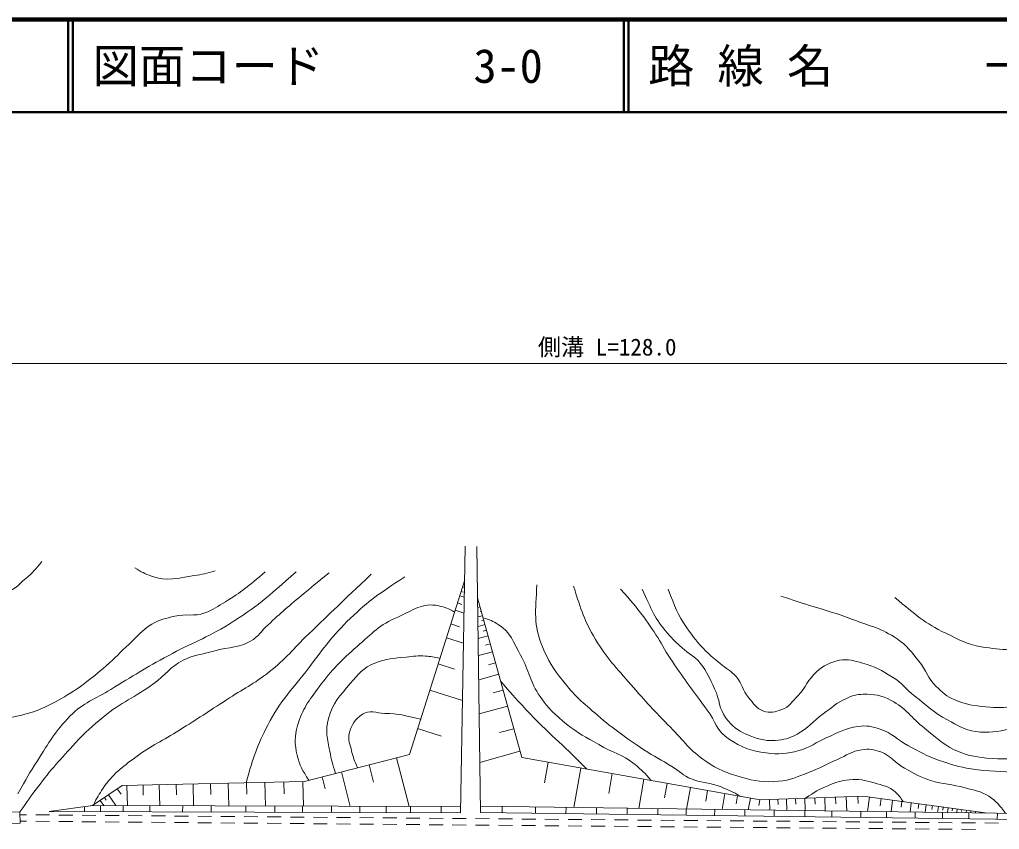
# Model space of a CAD drawing. Units: millimetres, scale not verified. Extents: x 40000 to 680000, y 20000 to 380000.
# Drawn here: x 112496 to 218323, y 292543 to 380000 of the extents above; entities that cross this region are included whole.
import ezdxf
from ezdxf.enums import TextEntityAlignment as Align

# ---------------------------------------------------------------- set-up
doc = ezdxf.new("R2010")
doc.units = ezdxf.units.MM
doc.header["$LTSCALE"] = 1000
for name, color, linetype, lineweight in [('M-BGD', 7, 'Continuous', 13), ('M-STR-HTXT', 7, 'Continuous', 13), ('M-TTL', 2, 'Continuous', 140), ('M-TTL-LINE', 7, 'Continuous', 50)]:
    doc.layers.add(name, color=color, linetype=linetype, lineweight=lineweight)
doc.layers.add('M-TTL-TXT', color=7, linetype='Continuous')
doc.styles.add('ＭＳ ゴシック', font='')
doc.styles.get('ＭＳ ゴシック').set_extended_font_data('MS Gothic')

msp = doc.modelspace()

# ---------------------------------------------------------------- linework, layer by layer
at = {"layer": 'M-BGD'}
for p, q in [((160637, 323135), (160125, 294316)), ((161890, 323078), (162289, 294373)), ((154600, 300638), (160572, 319490)), ((160330, 318726), (160557, 318654)), ((160481, 319203), (160595, 319167)), ((160028, 317773), (160539, 317611)), ((160179, 318250), (160435, 318169)), ((166731, 300297), (161967, 317552)), ((159782, 316994), (160268, 316840)), ((162233, 316588), (161981, 316519)), ((159535, 316215), (160509, 315906)), ((162499, 315624), (161995, 315485)), ((162366, 316106), (162240, 316071)), ((159064, 314729), (159993, 314435)), ((162765, 314660), (162010, 314452)), ((162632, 315142), (162380, 315073)), ((163099, 313452), (162028, 313156)), ((162932, 314056), (162554, 313952)), ((158593, 313243), (160451, 312654)), ((163335, 312595), (162800, 312447)), ((163572, 311738), (162053, 311319)), ((157695, 310409), (159467, 309847)), ((163908, 310523), (163148, 310313)), ((164243, 309308), (162090, 308713)), ((156797, 307574), (160340, 306452)), ((164719, 307585), (163642, 307288)), ((165194, 305862), (162141, 305019)), ((155483, 303426), (158076, 302605)), ((165869, 303420), (164342, 302998)), ((143266, 297734), (154600, 300638)), ((166543, 300977), (162214, 299782)), ((150240, 299521), (150717, 297659)), ((153218, 300284), (154569, 295016)), ((192474, 295740), (166731, 300297)), ((169574, 299793), (169183, 297582)), ((147261, 298757), (148215, 295034)), ((173113, 299167), (172360, 294914)), ((176515, 298565), (176139, 296438)), ((123561, 297278), (143266, 297734)), ((129406, 297413), (129433, 296274)), ((131229, 297455), (131284, 295082)), ((133127, 297499), (133155, 296313)), ((135025, 297543), (135083, 295072)), ((137003, 297589), (137031, 296353)), ((138980, 297635), (139039, 295060)), ((141039, 297682), (141069, 296395)), ((143099, 297730), (143161, 295048)), ((145182, 298225), (145515, 296926)), ((179918, 297963), (179361, 294817)), ((182434, 297517), (182156, 295945)), ((120371, 295114), (123561, 297278)), ((123049, 296930), (123450, 296339)), ((124084, 297290), (124135, 295103)), ((125834, 297331), (125859, 296237)), ((127584, 297371), (127637, 295093)), ((184950, 297072), (184538, 294746)), ((186811, 296743), (186605, 295580)), ((188672, 296413), (188367, 294693)), ((121199, 295675), (121582, 295110)), ((121651, 295982), (121842, 295700)), ((122103, 296289), (122905, 295107)), ((190048, 296170), (189896, 295310)), ((191424, 295926), (191199, 294654)), ((192441, 295746), (192329, 295110)), ((203580, 296139), (192474, 295740)), ((193474, 295776), (193515, 294622)), ((194397, 295809), (194418, 295232)), ((195320, 295842), (195365, 294597)), ((196317, 295878), (196339, 295255)), ((197313, 295914), (197361, 294569)), ((198389, 295953), (198413, 295280)), ((199465, 295991), (199517, 294539)), ((200626, 296033), (200652, 295307)), ((201788, 296075), (201844, 294507)), ((203041, 296120), (203070, 295336)), ((217075, 294297), (203580, 296139)), ((204289, 296042), (204076, 294477)), ((205542, 295871), (205435, 295088)), ((206794, 295700), (206622, 294442)), ((207801, 295563), (207715, 294934)), ((208808, 295426), (208670, 294413)), ((209618, 295315), (209549, 294809)), ((115701, 294487), (120371, 295114)), ((160125, 294316), (115701, 294487)), ((119500, 294473), (119502, 294997)), ((120371, 295114), (160137, 295000)), ((121223, 294466), (121226, 295111)), ((123672, 294457), (123675, 295104)), ((126577, 294445), (126579, 295096)), ((130108, 294432), (130110, 295086)), ((133183, 294420), (133186, 295077)), ((136942, 294406), (136945, 295066)), ((140075, 294394), (140077, 295057)), ((143036, 294382), (143038, 295049)), ((146169, 294370), (146171, 295040)), ((149244, 294358), (149247, 295031)), ((152092, 294347), (152094, 295023)), ((154712, 294337), (154714, 295015)), ((158015, 294325), (158017, 295006)), ((229781, 294122), (162279, 295053)), ((162289, 294373), (230569, 293480)), ((164614, 294343), (164623, 295020)), ((168203, 294296), (168211, 294971)), ((171505, 294253), (171514, 294925)), ((174810, 294210), (174819, 294880)), ((178112, 294166), (178121, 294834)), ((181418, 294123), (181427, 294789)), ((184494, 294083), (184502, 294746)), ((187565, 294043), (187574, 294704)), ((190814, 294000), (190823, 294659)), ((194003, 293959), (194012, 294615)), ((197305, 293915), (197314, 294570)), ((200211, 293877), (200219, 294530)), ((203343, 293836), (203351, 294487)), ((206134, 293800), (206143, 294448)), ((209208, 293760), (209217, 294406)), ((210428, 295205), (210316, 294391)), ((211079, 295116), (211023, 294709)), ((211730, 295027), (211640, 294372)), ((212171, 293721), (212179, 294365)), ((212253, 294955), (212209, 294628)), ((212777, 294884), (212705, 294358)), ((213272, 294816), (213236, 294553)), ((213768, 294749), (213712, 294344)), ((214263, 294681), (214236, 294479)), ((214759, 294614), (214720, 294330)), ((215018, 293684), (215027, 294326)), ((215254, 294546), (215235, 294404)), ((215749, 294478), (215727, 294316)), ((216245, 294411), (216234, 294330)), ((218092, 293643), (218101, 294283)), ((113233, 293424), (112556, 293430)), ((113239, 294124), (112562, 294130)), ((115733, 293403), (114233, 293415)), ((115739, 294103), (114239, 294115)), ((118233, 293381), (116733, 293394)), ((118239, 294081), (116739, 294094)), ((120733, 293360), (119233, 293373)), ((120739, 294060), (119239, 294072)), ((123233, 293338), (121733, 293351)), ((123239, 294038), (121739, 294051)), ((125733, 293317), (124233, 293330)), ((125739, 294017), (124239, 294030)), ((128233, 293295), (126733, 293308)), ((128239, 293995), (126739, 294008)), ((130733, 293274), (129233, 293287)), ((130739, 293974), (129239, 293987)), ((133233, 293252), (131733, 293265)), ((133239, 293952), (131739, 293965)), ((135732, 293231), (134232, 293244)), ((135738, 293931), (134238, 293944)), ((138232, 293209), (136732, 293222)), ((138238, 293909), (136738, 293922)), ((140732, 293188), (139232, 293201)), ((140738, 293888), (139238, 293901)), ((143232, 293166), (141732, 293179)), ((143238, 293866), (141738, 293879)), ((145732, 293145), (144232, 293158)), ((145738, 293845), (144238, 293858)), ((148238, 293823), (146738, 293836)), ((150738, 293802), (149238, 293815)), ((153238, 293780), (151738, 293793)), ((155738, 293759), (154238, 293772)), ((158238, 293737), (156738, 293750)), ((160738, 293716), (159238, 293729)), ((163237, 293694), (161737, 293707)), ((165737, 293673), (164237, 293686)), ((168237, 293651), (166737, 293664)), ((170737, 293630), (169237, 293643)), ((173237, 293608), (171737, 293621)), ((175737, 293587), (174237, 293600)), ((178237, 293565), (176737, 293578)), ((180737, 293544), (179237, 293557)), ((183237, 293522), (181737, 293535)), ((185737, 293501), (184237, 293514)), ((188236, 293479), (186737, 293492)), ((190736, 293458), (189236, 293471)), ((193236, 293437), (191736, 293449)), ((195736, 293415), (194236, 293428)), ((198236, 293394), (196736, 293406)), ((200736, 293372), (199236, 293385)), ((203236, 293351), (201736, 293363)), ((205736, 293329), (204236, 293342)), ((208236, 293308), (206736, 293320)), ((210736, 293286), (209236, 293299)), ((213236, 293265), (211736, 293278)), ((215735, 293243), (214236, 293256)), ((218235, 293222), (216735, 293235)), ((148232, 293123), (146732, 293136)), ((150732, 293102), (149232, 293115)), ((153232, 293080), (151732, 293093)), ((155732, 293059), (154232, 293072)), ((158232, 293037), (156732, 293050)), ((160731, 293016), (159232, 293029)), ((163231, 292994), (161731, 293007)), ((165731, 292973), (164231, 292986)), ((168231, 292951), (166731, 292964)), ((170731, 292930), (169231, 292943)), ((173231, 292908), (171731, 292921)), ((175731, 292887), (174231, 292900)), ((178231, 292865), (176731, 292878)), ((180731, 292844), (179231, 292857)), ((183231, 292822), (181731, 292835)), ((185731, 292801), (184231, 292814)), ((188230, 292780), (186731, 292792)), ((190730, 292758), (189230, 292771)), ((193230, 292737), (191730, 292749)), ((195730, 292715), (194230, 292728)), ((198230, 292694), (196730, 292706)), ((200730, 292672), (199230, 292685)), ((203230, 292651), (201730, 292663)), ((205730, 292629), (204230, 292642)), ((208230, 292608), (206730, 292621)), ((210730, 292586), (209230, 292599)), ((213230, 292565), (211730, 292578)), ((215729, 292543), (214230, 292556))]:
    msp.add_line(p, q, dxfattribs=at)
msp.add_lwpolyline([(111068, 294390), (112533, 294425), (112561, 293216), (111096, 293182)], close=True, dxfattribs=at)
for points, knots in [([(139034, 320347), (137095, 318759), (136532, 318208), (134728, 317137), (133875, 316631), (133428, 316267), (132497, 315924), (131299, 315483), (130488, 315874), (129248, 315572), (128257, 315330), (127658, 315233), (126782, 314710), (125684, 314056), (125265, 313415), (124316, 312558), (123329, 311666), (122870, 311063), (121850, 310209), (120037, 308691), (119015, 307810), (116957, 306647), (115157, 305630), (114047, 305159), (112025, 304729), (110253, 304352), (109216, 304218), (107406, 304298), (106198, 304352), (105365, 304145), (104353, 304807), (103398, 305432), (102916, 306081), (102670, 307195), (102362, 308590), (102648, 309457), (103022, 310835), (103635, 313095), (104532, 314161), (105449, 316315), (106316, 318353), (106583, 319016), (107602, 321560)], [0, 0, 0, 0, 1, 1, 1, 2, 2, 2, 3, 3, 3, 4, 4, 4, 5, 5, 5, 6, 6, 6, 7, 7, 7, 8, 8, 8, 9, 9, 9, 10, 10, 10, 11, 11, 11, 12, 12, 12, 13, 13, 13, 14, 14, 14, 14]), ([(109202, 321110), (108875, 320514), (108561, 319901), (108850, 319200), (109161, 318443), (109841, 318127), (110659, 318144), (111804, 318168), (112294, 318918), (113173, 319652), (113919, 320275), (114187, 320585), (114882, 321462)], [0, 0, 0, 0, 1, 1, 1, 2, 2, 2, 3, 3, 3, 4, 4, 4, 4]), ([(124935, 320808), (125641, 320314), (126001, 320172), (126745, 319903), (128444, 319290), (129586, 319663), (131369, 319954), (132262, 320099), (132613, 320158), (133631, 320456)], [0, 0, 0, 0, 1, 1, 1, 2, 2, 2, 3, 3, 3, 3]), ([(112321, 296379), (113252, 298098), (113544, 298589), (114413, 299953), (115675, 301937), (116327, 303129), (117975, 304807), (119407, 306265), (120622, 306586), (122359, 307665), (124740, 309143), (126084, 309960), (128543, 311305), (131081, 312693), (132659, 313189), (135119, 314710), (138168, 316595), (139180, 317557), (142361, 320347)], [0, 0, 0, 0, 1, 1, 1, 2, 2, 2, 3, 3, 3, 4, 4, 4, 5, 5, 5, 6, 6, 6, 6]), ([(112533, 294425), (113397, 295710), (113663, 296063), (114429, 297082), (115918, 299064), (116868, 300088), (118551, 301908), (119627, 303070), (120294, 303666), (121517, 304673), (123497, 306303), (124925, 306779), (126996, 308292), (128271, 309223), (128756, 310087), (130163, 310805), (131369, 311420), (132183, 311422), (133480, 311810), (135147, 312310), (136328, 312069), (137753, 313067), (138344, 313481), (138538, 313875), (139060, 314374), (140517, 315768), (141388, 316493), (142930, 317792), (144094, 318772), (144479, 319087), (145946, 320255)], [0, 0, 0, 0, 1, 1, 1, 2, 2, 2, 3, 3, 3, 4, 4, 4, 5, 5, 5, 6, 6, 6, 7, 7, 7, 8, 8, 8, 9, 9, 9, 10, 10, 10, 10]), ([(150470, 320104), (147162, 316952), (146327, 316161), (143684, 313620), (142033, 312032), (141268, 310958), (139462, 309548), (137762, 308221), (136647, 307705), (134838, 306532), (132859, 305250), (131756, 304522), (129761, 303265), (127926, 302109), (126783, 301634), (125036, 300350), (123503, 299223), (122581, 298559), (121517, 296982), (121062, 296309), (120868, 296028), (120474, 295183)], [0, 0, 0, 0, 1, 1, 1, 2, 2, 2, 3, 3, 3, 4, 4, 4, 5, 5, 5, 6, 6, 6, 7, 7, 7, 7]), ([(136950, 297588), (137781, 300477), (138116, 301506), (139311, 303818), (140675, 306456), (141921, 307650), (143735, 310001), (145395, 312152), (146252, 313443), (148208, 315329), (150286, 317332), (151271, 317957), (154090, 319803)], [0, 0, 0, 0, 1, 1, 1, 2, 2, 2, 3, 3, 3, 4, 4, 4, 4]), ([(168365, 318948), (168223, 316073), (167974, 314689), (168968, 312263), (169593, 310739), (170105, 309933), (171130, 308644), (172426, 307013), (173314, 306224), (174900, 304874), (176760, 303290), (177898, 302515), (179927, 301154), (181067, 300388), (181776, 300070), (182943, 299344), (183775, 298826), (184145, 298355), (185054, 297987), (186259, 297500), (187062, 297612), (188271, 297133), (189133, 296791), (189455, 296637), (190411, 296105)], [0, 0, 0, 0, 1, 1, 1, 2, 2, 2, 3, 3, 3, 4, 4, 4, 5, 5, 5, 6, 6, 6, 7, 7, 7, 8, 8, 8, 8]), ([(218982, 294271), (218330, 295167), (218022, 295574), (217174, 296127), (216285, 296708), (215633, 296746), (214610, 297032), (213179, 297433), (212305, 297379), (210891, 297836), (209737, 298209), (209138, 298559), (208076, 299143), (207012, 299729), (206658, 300499), (205512, 300903), (204747, 301172), (204254, 301271), (203451, 301154), (202362, 300995), (201851, 300529), (200837, 300098), (199608, 299575), (198970, 299164), (197721, 298691), (196478, 298219), (195779, 297848), (194454, 297736), (192879, 297603), (191949, 297742), (190432, 298188), (188864, 298650), (187957, 298968), (186612, 299897), (184910, 301073), (184238, 302087), (182792, 303567), (181073, 305326), (180118, 306322), (178519, 308191), (176947, 310030), (175918, 310977), (174699, 313067), (173479, 315158), (173171, 316140), (172336, 318797)], [0, 0, 0, 0, 1, 1, 1, 2, 2, 2, 3, 3, 3, 4, 4, 4, 5, 5, 5, 6, 6, 6, 7, 7, 7, 8, 8, 8, 9, 9, 9, 10, 10, 10, 11, 11, 11, 12, 12, 12, 13, 13, 13, 14, 14, 14, 15, 15, 15, 15]), ([(233007, 293095), (232177, 294217), (231821, 294615), (230897, 295423), (229586, 296570), (228661, 297035), (227026, 297635), (225402, 298232), (224365, 298089), (222653, 298339), (221790, 298465), (221309, 298550), (220441, 298641), (218422, 298852), (217270, 298782), (215264, 299093), (213899, 299305), (213150, 299542), (211846, 299998), (210453, 300485), (209729, 300910), (208428, 301606), (207240, 302242), (206743, 302951), (205462, 303366), (204558, 303658), (203990, 303799), (203049, 303667), (201665, 303473), (200970, 303000), (199681, 302461), (198482, 301959), (197926, 301370), (196665, 301053), (195329, 300717), (194511, 300612), (193147, 300802), (191467, 301035), (190485, 301368), (189075, 302310), (187815, 303152), (187658, 304203), (186763, 305427), (185376, 307322), (184568, 308363), (183244, 310302), (181875, 312309), (181353, 313601), (179876, 315530), (178961, 316726), (178623, 317149), (177413, 318496)], [0, 0, 0, 0, 1, 1, 1, 2, 2, 2, 3, 3, 3, 4, 4, 4, 5, 5, 5, 6, 6, 6, 7, 7, 7, 8, 8, 8, 9, 9, 9, 10, 10, 10, 11, 11, 11, 12, 12, 12, 13, 13, 13, 14, 14, 14, 15, 15, 15, 16, 16, 16, 17, 17, 17, 17]), ([(179726, 318496), (180790, 316246), (181060, 315333), (182490, 313721), (183061, 313077), (183412, 312741), (184048, 312162), (184791, 311487), (185380, 311285), (186009, 310503), (186785, 309537), (187036, 308859), (187567, 307739), (188146, 306520), (188000, 305590), (188824, 304522), (189481, 303670), (189995, 303235), (190985, 302813), (192129, 302325), (192861, 302073), (194102, 302159), (195057, 302225), (195622, 302358), (196464, 302813), (197695, 303477), (198144, 304208), (199279, 305024), (200234, 305711), (200722, 306195), (201793, 306683), (202455, 306986), (202874, 307122), (203602, 307136), (204807, 307158), (205546, 307032), (206618, 306482), (208255, 305642), (208779, 304588), (210237, 303466), (211464, 302522), (212052, 301808), (213454, 301154), (214723, 300562), (215531, 300400), (216923, 300249), (218660, 300061), (219655, 300198), (221396, 300350), (222995, 300489), (223869, 301041), (225468, 300903), (227517, 300725), (228495, 299831), (230394, 299043), (231864, 298433), (232603, 297882), (234114, 297384), (234838, 297145), (235270, 296871), (236024, 296982), (236854, 297104), (237226, 297511), (238035, 297736), (238688, 297917), (239067, 298080), (239744, 298037), (240444, 297993), (240853, 297849), (241453, 297484), (242133, 297071), (242354, 296693), (242819, 295974)], [0, 0, 0, 0, 1, 1, 1, 2, 2, 2, 3, 3, 3, 4, 4, 4, 5, 5, 5, 6, 6, 6, 7, 7, 7, 8, 8, 8, 9, 9, 9, 10, 10, 10, 11, 11, 11, 12, 12, 12, 13, 13, 13, 14, 14, 14, 15, 15, 15, 16, 16, 16, 17, 17, 17, 18, 18, 18, 19, 19, 19, 20, 20, 20, 21, 21, 21, 22, 22, 22, 23, 23, 23, 24, 24, 24, 24]), ([(245661, 298060), (245324, 299140), (245139, 299621), (244519, 300450), (243774, 301447), (243192, 302032), (242006, 302411), (241014, 302727), (240376, 302627), (239342, 302511), (238040, 302365), (237379, 301873), (236074, 301757), (235033, 301665), (234421, 301742), (233410, 302008), (232170, 302335), (231631, 302930), (230444, 303416), (229238, 303910), (228567, 304280), (227278, 304471), (225820, 304688), (224968, 304520), (223508, 304321), (221908, 304102), (221083, 303606), (219486, 303366), (218046, 303149), (217207, 302897), (215767, 303114), (214487, 303307), (213840, 303758), (212700, 304371), (211203, 305176), (210521, 305887), (209182, 306935), (208205, 307698), (207828, 308351), (206769, 308995), (205583, 309717), (204890, 310136), (203552, 310503), (202598, 310765), (202009, 310992), (201039, 310805), (199978, 310601), (199399, 310248), (198575, 309548), (197606, 308724), (197445, 307904), (196565, 306985), (195939, 306331), (195649, 305805), (194805, 305477), (194090, 305198), (193571, 305075), (192845, 305326), (192044, 305603), (191777, 306130), (191237, 306784), (190580, 307578), (190557, 308270), (189879, 309046), (189311, 309697), (188831, 309895), (188170, 310453), (187554, 310974), (187170, 311227), (186612, 311810), (185734, 312727), (185268, 313276), (184551, 314324), (183530, 315817), (183308, 316538), (182540, 318496)], [0, 0, 0, 0, 1, 1, 1, 2, 2, 2, 3, 3, 3, 4, 4, 4, 5, 5, 5, 6, 6, 6, 7, 7, 7, 8, 8, 8, 9, 9, 9, 10, 10, 10, 11, 11, 11, 12, 12, 12, 13, 13, 13, 14, 14, 14, 15, 15, 15, 16, 16, 16, 17, 17, 17, 18, 18, 18, 19, 19, 19, 20, 20, 20, 21, 21, 21, 22, 22, 22, 23, 23, 23, 24, 24, 24, 25, 25, 25, 25]), ([(247710, 299436), (247735, 300636), (247757, 301010), (247887, 302008), (248051, 303265), (248360, 303929), (248591, 305175), (248728, 305918), (249078, 306353), (248892, 307085), (248643, 308064), (248544, 308791), (247736, 309398), (247313, 309715), (247007, 309928), (246479, 309900), (245351, 309840), (244763, 309469), (243715, 309046), (242990, 308753), (242620, 308507), (241905, 308191), (241188, 307875), (240823, 307534), (240045, 307437), (239221, 307335), (238736, 307471), (237934, 307689), (237033, 307933), (236559, 308180), (235722, 308593), (234690, 309103), (234270, 309747), (233159, 310051), (231850, 310409), (230984, 310260), (229690, 309850), (228111, 309349), (227509, 308462), (226071, 307638), (224913, 306975), (224342, 306386), (223055, 306030), (221878, 305704), (221159, 305828), (219939, 305778), (218742, 305730), (218064, 305661), (216872, 305778), (215531, 305911), (214747, 306009), (213505, 306532), (212611, 306909), (212181, 307306), (211494, 307990), (210583, 308897), (210432, 309697), (209634, 310705), (208816, 311739), (208360, 312372), (207272, 313117), (205574, 314280), (204369, 314497), (202446, 315228), (200670, 315904), (199629, 316151), (197821, 316736), (196605, 317131), (196223, 317254), (194705, 317742)], [0, 0, 0, 0, 1, 1, 1, 2, 2, 2, 3, 3, 3, 4, 4, 4, 5, 5, 5, 6, 6, 6, 7, 7, 7, 8, 8, 8, 9, 9, 9, 10, 10, 10, 11, 11, 11, 12, 12, 12, 13, 13, 13, 14, 14, 14, 15, 15, 15, 16, 16, 16, 17, 17, 17, 18, 18, 18, 19, 19, 19, 20, 20, 20, 21, 21, 21, 22, 22, 22, 23, 23, 23, 23]), ([(207020, 317591), (209380, 315648), (210169, 314853), (212550, 313721), (213992, 313035), (214791, 312502), (216370, 312263), (218720, 311907), (220084, 311854), (222452, 312062), (223764, 312177), (224564, 312134), (225770, 312665), (227046, 313227), (227720, 313675), (228786, 314575), (229645, 315301), (229954, 315634), (230796, 316636)], [0, 0, 0, 0, 1, 1, 1, 2, 2, 2, 3, 3, 3, 4, 4, 4, 5, 5, 5, 6, 6, 6, 6]), ([(159472, 316018), (158837, 316420), (158459, 316526), (157759, 316686), (156013, 317085), (154984, 316181), (153336, 315480), (151395, 314654), (150544, 313708), (148962, 312313), (147202, 310761), (146244, 309822), (144841, 307940), (143727, 306446), (143052, 305556), (142528, 303768), (142175, 302562), (142195, 301775), (142478, 300551), (142740, 299418), (143045, 298922), (143744, 297856)], [0, 0, 0, 0, 1, 1, 1, 2, 2, 2, 3, 3, 3, 4, 4, 4, 5, 5, 5, 6, 6, 6, 7, 7, 7, 7]), ([(180719, 297821), (180004, 298661), (179707, 298930), (178972, 299545), (177631, 300668), (176559, 300822), (175051, 301707), (173665, 302520), (172823, 302897), (171582, 303919), (170339, 304942), (169645, 305568), (168717, 306884), (167604, 308463), (167569, 309683), (166606, 311358), (165807, 312747), (165565, 313847), (164193, 314676), (163598, 315035), (163288, 315205), (162564, 315391)], [0, 0, 0, 0, 1, 1, 1, 2, 2, 2, 3, 3, 3, 4, 4, 4, 5, 5, 5, 6, 6, 6, 7, 7, 7, 7]), ([(146623, 298594), (146264, 299649), (146169, 300015), (145997, 300953), (145744, 302325), (145475, 303177), (145846, 304522), (146307, 306197), (147078, 306972), (148208, 308292), (149088, 309319), (149621, 309990), (150873, 310503), (152112, 311012), (152909, 311006), (154240, 311157), (155061, 311250), (155528, 311316), (156352, 311257), (156958, 311214), (157192, 311179), (157893, 311032)], [0, 0, 0, 0, 1, 1, 1, 2, 2, 2, 3, 3, 3, 4, 4, 4, 5, 5, 5, 6, 6, 6, 7, 7, 7, 7]), ([(164458, 308528), (166519, 306210), (167069, 305553), (168868, 303768), (170022, 302623), (170721, 302038), (171884, 300903), (172618, 300185), (172853, 299955), (173752, 299054)], [0, 0, 0, 0, 1, 1, 1, 2, 2, 2, 3, 3, 3, 3]), ([(155808, 304452), (154050, 304851), (153463, 305038), (151928, 305075), (150985, 305097), (150290, 305512), (149515, 304974), (148714, 304419), (148331, 303862), (148108, 302913), (147935, 302181), (148185, 301735), (148359, 301003), (148532, 300278), (148647, 300006), (148988, 299200)], [0, 0, 0, 0, 1, 1, 1, 2, 2, 2, 3, 3, 3, 4, 4, 4, 5, 5, 5, 5]), ([(197372, 295916), (198419, 296605), (198780, 296858), (199780, 297257), (200657, 297606), (201164, 297833), (202104, 297914), (203154, 298005), (203769, 297863), (204779, 297564), (205728, 297282), (206383, 297234), (207103, 296555), (207472, 296208), (207639, 296022), (207919, 295547)], [0, 0, 0, 0, 1, 1, 1, 2, 2, 2, 3, 3, 3, 4, 4, 4, 5, 5, 5, 5])]:
    msp.add_open_spline(points, degree=3, knots=knots, dxfattribs=at)
at = {"layer": 'M-STR-HTXT'}
msp.add_line((111300, 342870), (240622, 342870), dxfattribs=at)
at = {"layer": 'M-TTL'}
msp.add_line((680000, 380000), (40000, 380000), dxfattribs=at)
at = {"layer": 'M-TTL-LINE'}
for p, q in [((117750, 380000), (117750, 370000)), ((118250, 380000), (118250, 370000)), ((177750, 380000), (177750, 370000)), ((178250, 380000), (178250, 370000)), ((40000, 370000), (680000, 370000))]:
    msp.add_line(p, q, dxfattribs=at)

# ---------------------------------------------------------------- texts
at = {"layer": 'M-STR-HTXT', "style": 'ＭＳ ゴシック'}
msp.add_text('側溝 L=128.0', height=1833, dxfattribs=at).set_placement((175961, 343170), align=Align.BOTTOM_CENTER)
at = {"layer": 'M-TTL-TXT', "style": 'ＭＳ ゴシック'}
for s, p in [('図面コード', (120380, 375000)), ('3-0', (161521, 375000)), ('路 線 名', (180380, 375000)), ('一般県道角島神田線', (216734, 375000))]:
    msp.add_text(s, height=3666, dxfattribs=at).set_placement(p, align=Align.MIDDLE_LEFT)

doc.saveas('drawing.dxf')
